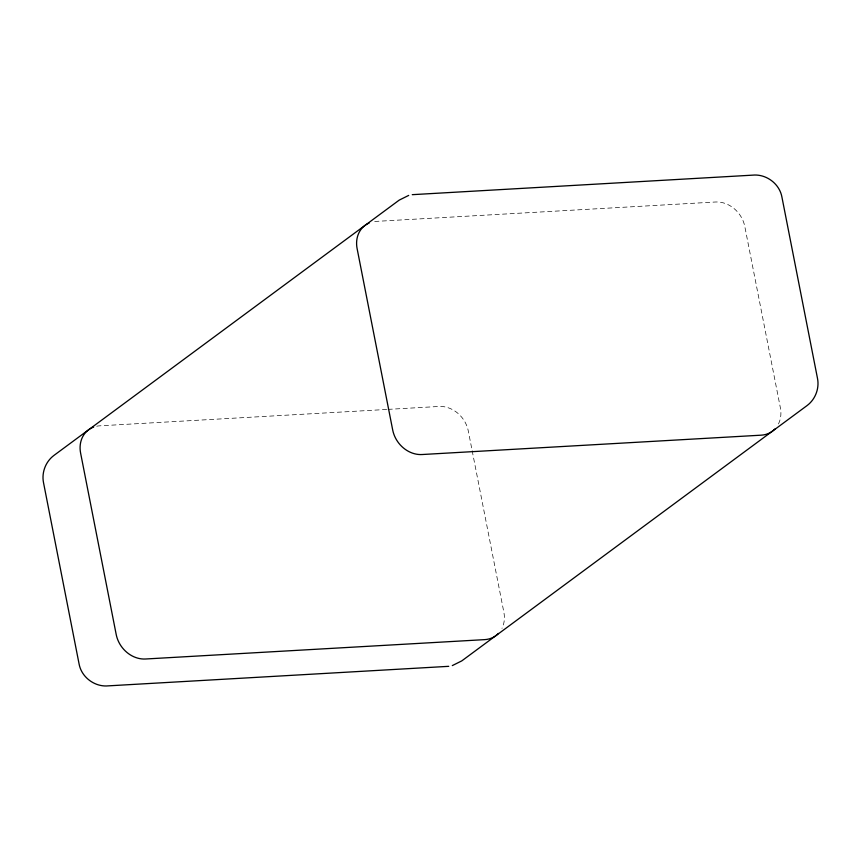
<?xml version="1.0" encoding="UTF-8"?>
<svg xmlns="http://www.w3.org/2000/svg" width="861" height="861" viewBox="0 0 861 861"><rect width="100%" height="100%" fill="white"/><g stroke="black" fill="none" stroke-linecap="round" stroke-linejoin="round"><path stroke-width="0.65" stroke-dasharray="4.3 3.23" d="M386.686 409.449L99.758 425.829A27.304 23.247 53.5 0 0 93.666 427.078M388.031 409.373L438.981 406.467A27.304 23.247 53.5 0 1 468.298 430.984L471.903 449.388M472.162 450.701L503.879 612.332A27.304 23.247 53.5 0 1 501.963 628.39M778.473 423.935A27.304 23.247 53.5 0 0 780.389 407.877L744.808 226.529A27.304 23.247 53.5 0 0 715.491 202.001L376.268 221.374A27.304 23.247 53.5 0 0 374.18 221.589"/><path stroke-width="1.29" d="M408.695 195.404L399.213 200.118L53.952 455.415C45.633 461.604 41.436 472.603 43.534 482.763L79.115 664.111C81.591 677.424 94.958 687.229 108.378 685.851L448.742 666.328M452.305 665.596L461.787 660.882L807.048 405.585C815.367 399.396 819.564 388.397 817.466 378.237L781.885 196.889C779.409 183.576 766.042 173.771 752.622 175.149L412.258 194.672M498.422 633.427A27.304 23.247 53.5 0 1 484.732 639.626L145.509 658.999A27.304 23.247 53.5 0 1 116.192 634.471L80.611 453.123A27.304 23.247 53.5 0 1 93.666 427.078M774.943 428.972A27.304 23.247 53.5 0 1 761.242 435.171L422.019 454.533A27.304 23.247 53.5 0 1 392.702 430.016L357.121 248.668A27.304 23.247 53.5 0 1 369.218 222.988"/></g></svg>
